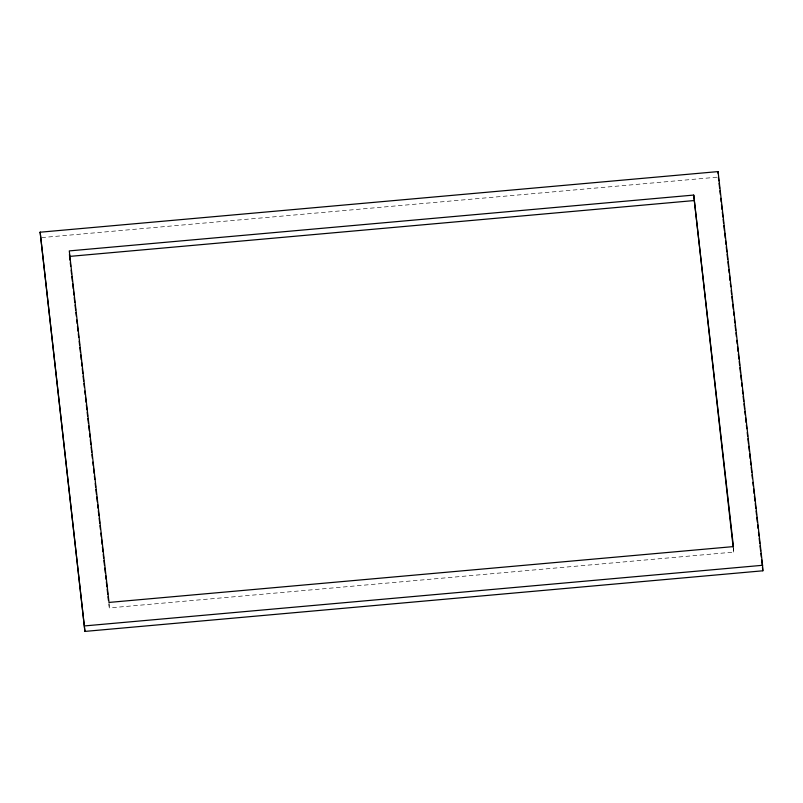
<?xml version="1.0" encoding="UTF-8"?>
<svg xmlns="http://www.w3.org/2000/svg" width="803" height="803" viewBox="0 0 803 803"><rect width="100%" height="100%" fill="white"/><g stroke="black" fill="none" stroke-linecap="round" stroke-linejoin="round"><path stroke-width="0.6" stroke-dasharray="4.01 3.01" d="M41.676 237.598L717.119 177.192M108.867 604.187L109.288 607.931L733.711 552.093L733.43 546.592M733.28 548.349L733.711 552.093M109.017 602.431L109.288 607.931"/><path stroke-width="1.2" d="M40.15 232.208L718.083 171.591L762.569 565.292L762.85 570.792L84.917 631.409L40.15 232.208L84.917 631.409M693.712 195.069L69.289 250.907L109.017 602.431L733.43 546.592L693.712 195.069L733.139 547.104M69.991 260.142L69.57 256.408L693.983 200.569M84.636 625.918L762.569 565.292M718.364 177.082L718.785 180.826M719.066 183.315L719.629 188.293M719.91 190.793L720.331 194.527M720.753 198.261L721.184 202.005M721.465 204.494L722.027 209.473M722.309 211.972L722.871 216.951M723.152 219.44L723.573 223.184M723.854 225.673L724.416 230.662M724.697 233.151L725.26 238.13M725.541 240.629L725.962 244.363M726.243 246.852L726.815 251.841M727.096 254.33L727.659 259.309M727.94 261.808L728.502 266.787M728.783 269.276L729.204 273.02M729.485 275.509L730.047 280.498M730.328 282.987L730.75 286.721M731.172 290.465L731.593 294.199M731.874 296.688L732.446 301.677M732.727 304.166L733.29 309.145M733.571 311.644L733.992 315.378M734.414 319.112L734.835 322.856M735.116 325.345L735.678 330.334M735.96 332.823L736.381 336.557M736.803 340.301L737.224 344.035M737.505 346.525L738.077 351.513M738.358 354.003L738.921 358.981M739.202 361.48L739.623 365.214M739.904 367.704L740.466 372.692M740.747 375.182L741.31 380.17M741.591 382.66L742.012 386.394M742.434 390.138L742.855 393.871M743.136 396.361L743.708 401.349M743.99 403.839L744.552 408.817M744.833 411.317L745.254 415.051M745.535 417.54L746.097 422.529M746.378 425.018L746.8 428.752M747.222 432.496L747.643 436.23M747.924 438.719L748.486 443.708M748.767 446.197L749.34 451.186M749.621 453.675L750.183 458.654M750.464 461.153L750.885 464.887M751.166 467.376L751.728 472.365M752.01 474.854L752.431 478.588M752.853 482.332L753.274 486.066M753.555 488.555L754.117 493.544M754.398 496.033L754.971 501.022M755.252 503.511L755.814 508.49M756.095 510.989L756.516 514.723M756.797 517.212L757.359 522.201M757.641 524.69L758.062 528.424M758.484 532.168L758.905 535.902M759.186 538.391L759.748 543.38M760.029 545.869L760.602 550.858M760.883 553.347L761.304 557.081M761.585 559.571L762.147 564.559M762.428 567.048L762.85 570.792M70.273 262.641L70.694 266.375M71.126 270.119L71.547 273.863M71.828 276.352L72.39 281.341M72.671 283.83L73.234 288.819M73.515 291.308L73.936 295.052M74.217 297.542L74.779 302.53M75.06 305.02L75.633 310.008M75.914 312.497L76.335 316.241M76.757 319.975L77.178 323.719M77.459 326.209L78.021 331.197M78.303 333.697L78.724 337.431M79.146 341.175L79.577 344.909M79.858 347.408L80.42 352.387M80.701 354.886L81.264 359.864M81.545 362.364L81.966 366.098M82.247 368.597L82.809 373.576M83.09 376.075L83.653 381.064M83.944 383.553L84.365 387.297M84.787 391.031L85.208 394.775M85.489 397.264L86.051 402.253M86.333 404.742L86.895 409.731M87.176 412.22L87.597 415.964M87.878 418.453L88.45 423.442M88.731 425.931L89.294 430.92M89.575 433.409L89.996 437.153M90.277 439.642L90.839 444.631M91.12 447.13L91.683 452.109M91.964 454.608L92.385 458.342M92.817 462.086L93.238 465.82M93.519 468.32L94.081 473.298M94.363 475.798L94.784 479.532M95.206 483.276L95.627 487.019M95.908 489.509L96.47 494.497M96.751 496.987L97.324 501.975M97.605 504.465L98.026 508.209M98.307 510.698L98.869 515.687M99.15 518.176L99.713 523.165M99.994 525.654L100.415 529.398M100.837 533.132L101.268 536.876M101.549 539.365L102.111 544.354M102.393 546.853L102.955 551.832M103.236 554.331L103.657 558.065M103.938 560.564L104.5 565.543M104.781 568.042L105.344 573.021M105.635 575.52L106.056 579.254M106.337 581.753L106.899 586.742M107.18 589.231L107.743 594.22M108.024 596.709L108.445 600.453M718.083 171.591L718.193 173.789M69.459 254.21L69.57 256.408"/></g></svg>
